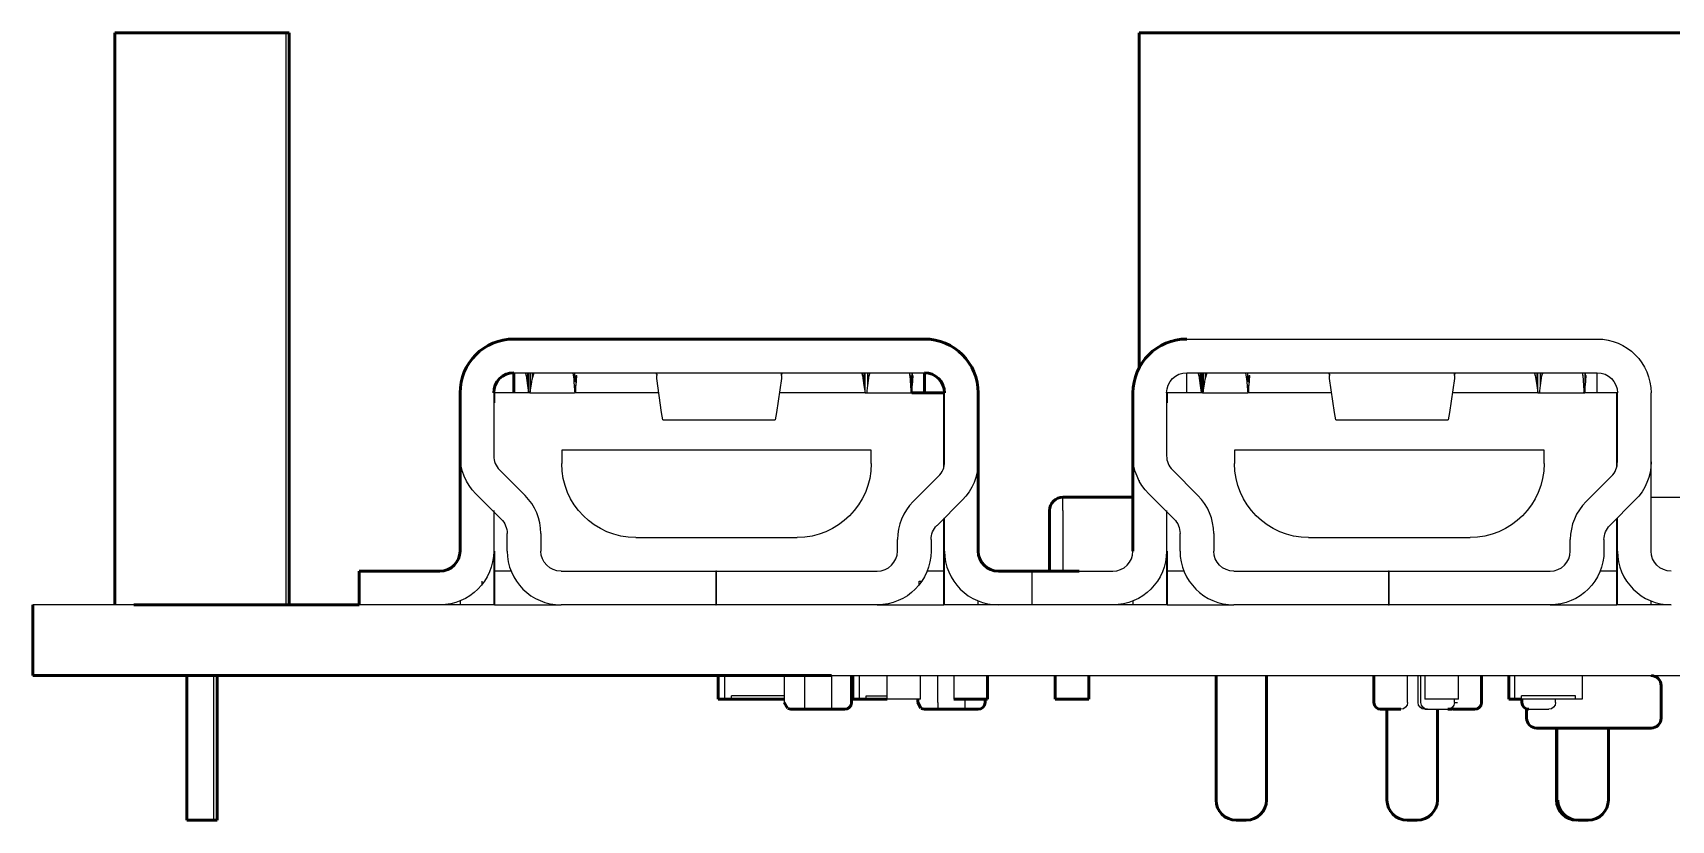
# Model space of a CAD drawing. Header units: millimetres. Extents: x 345 to 622, y 294 to 502.
# Drawn here: x 414.98 to 439.33, y 294.81 to 306.51 of the extents above; entities that cross this region are included whole.
import ezdxf

# ---------------------------------------------------------------- set-up
doc = ezdxf.new("R2010")
doc.units = ezdxf.units.MM
doc.layers.add('Make2D$可见线$场景轮廓线', color=18, linetype='Continuous', lineweight=50, true_color=0x000000)
doc.layers.add('Make2D$可见线$曲线', color=18, linetype='Continuous', true_color=0x000000)

msp = doc.modelspace()

# ---------------------------------------------------------------- linework, layer by layer
at = {"layer": 'Make2D$可见线$场景轮廓线', "color": 251, "true_color": 0x4b4b4b}
for p, q in [((416.196, 306.51), (418.736, 306.51)), ((416.196, 306.51), (416.196, 298.01)), ((418.736, 306.51), (418.786, 306.51)), ((418.786, 306.51), (418.786, 298.01)), ((431.416, 306.51), (447.156, 306.51)), ((431.416, 306.51), (431.416, 301.529)), ((417.266, 295.11), (417.266, 296.959)), ((417.716, 295.11), (417.716, 296.959)), ((432.561, 295.11), (432.561, 296.961)), ((433.311, 295.11), (433.311, 296.963)), ((435.101, 295.11), (435.101, 296.459)), ((435.851, 295.11), (435.851, 296.459)), ((437.621, 295.11), (437.621, 296.179)), ((438.391, 295.11), (438.391, 296.179)), ((417.266, 295.11), (417.266, 294.81)), ((417.266, 294.81), (417.266, 295.11)), ((417.716, 294.81), (417.716, 295.11)), ((417.666, 294.81), (417.266, 294.81)), ((417.716, 294.81), (417.666, 294.81)), ((433.011, 294.81), (432.861, 294.81)), ((435.551, 294.81), (435.401, 294.81)), ((438.091, 294.81), (437.941, 294.81))]:
    msp.add_line(p, q, dxfattribs=at)
at = {"layer": 'Make2D$可见线$场景轮廓线', "color": 254, "true_color": 0xcbd2ef}
for p, q in [((422.126, 301.96), (428.226, 301.96)), ((422.126, 301.16), (422.126, 301.46)), ((428.226, 301.16), (428.226, 301.46)), ((421.326, 301.16), (421.326, 300.226)), ((428.516, 301.16), (428.041, 301.16)), ((429.026, 300.134), (429.026, 301.16)), ((431.326, 301.16), (431.326, 300.226)), ((421.326, 300.226), (421.326, 298.81)), ((429.026, 298.81), (429.026, 300.131)), ((431.326, 300.226), (431.326, 298.81)), ((419.826, 298.01), (419.826, 298.51)), ((419.826, 298.51), (421.026, 298.51)), ((429.326, 298.51), (430.526, 298.51))]:
    msp.add_line(p, q, dxfattribs=at)
at = {"layer": 'Make2D$可见线$场景轮廓线', "color": 254, "true_color": 0xdcdcdc}
for p, q in [((430.286, 299.61), (431.328, 299.61)), ((430.086, 299.41), (430.086, 298.51))]:
    msp.add_line(p, q, dxfattribs=at)
at = {"layer": 'Make2D$可见线$场景轮廓线', "color": 96, "true_color": 0x008000}
for p, q in [((414.976, 296.959), (414.976, 298.01)), ((419.826, 298.01), (416.476, 298.01)), ((414.976, 296.959), (416.476, 296.959)), ((416.476, 296.959), (426.844, 296.959))]:
    msp.add_line(p, q, dxfattribs=at)
at = {"layer": 'Make2D$可见线$场景轮廓线', "color": 9, "true_color": 0xc0c0c0}
for p, q in [((429.15, 298.03), (429.15, 298.01)), ((425.161, 296.609), (425.161, 296.959)), ((427.161, 296.609), (427.161, 296.959)), ((429.162, 296.609), (429.162, 296.959)), ((430.17, 296.959), (430.17, 296.609)), ((430.67, 296.609), (430.67, 296.959)), ((436.91, 296.609), (436.91, 296.959)), ((425.261, 296.609), (425.161, 296.609)), ((425.361, 296.609), (425.261, 296.609)), ((426.147, 296.609), (425.361, 296.609)), ((427.261, 296.609), (427.161, 296.609)), ((427.361, 296.609), (427.261, 296.609)), ((427.671, 296.609), (427.361, 296.609)), ((429.162, 296.609), (428.662, 296.609)), ((430.67, 296.609), (430.17, 296.609)), ((436.999, 296.609), (436.91, 296.609)), ((437.101, 296.609), (437.001, 296.609))]:
    msp.add_line(p, q, dxfattribs=at)
at = {"layer": 'Make2D$可见线$场景轮廓线', "color": 7, "true_color": 0xfffff2}
for p, q in [((427.144, 296.559), (427.144, 296.959)), ((434.907, 296.559), (434.907, 296.959)), ((436.507, 296.559), (436.507, 296.959)), ((428.128, 296.609), (428.128, 296.559)), ((429.128, 296.559), (429.128, 296.609)), ((437.107, 296.559), (437.107, 296.609)), ((426.192, 296.473), (426.144, 296.559)), ((426.244, 296.459), (426.195, 296.471)), ((426.244, 296.459), (426.442, 296.459)), ((426.845, 296.459), (427.044, 296.459)), ((428.176, 296.473), (428.128, 296.559)), ((428.228, 296.459), (428.179, 296.471)), ((428.228, 296.459), (428.426, 296.459)), ((428.426, 296.459), (428.426, 296.459)), ((428.829, 296.459), (429.028, 296.459)), ((435.007, 296.459), (435.307, 296.459)), ((436.004, 296.459), (436.047, 296.459)), ((436.107, 296.459), (436.407, 296.459))]:
    msp.add_line(p, q, dxfattribs=at)
at = {"layer": 'Make2D$可见线$场景轮廓线', "color": 18, "true_color": 0x000000}
for p, q in [((439.176, 296.329), (439.176, 296.809)), ((437.176, 296.464), (437.176, 296.329)), ((437.326, 296.179), (437.676, 296.179)), ((438.676, 296.179), (437.676, 296.179)), ((438.676, 296.179), (439.026, 296.179))]:
    msp.add_line(p, q, dxfattribs=at)
at = {"layer": 'Make2D$可见线$场景轮廓线', "color": 40, "true_color": 0xffa61c}
for p, q in [((426.444, 296.46), (426.844, 296.46)), ((428.428, 296.46), (428.828, 296.46))]:
    msp.add_line(p, q, dxfattribs=at)
at = {"layer": 'Make2D$可见线$场景轮廓线', "color": 254, "true_color": 0xcbd2ef, "extrusion": (0, 0, -1)}
for centre, radius, start, end in [((-422.126, 301.16), 0.8, 360, 90), ((-428.226, 301.16), 0.8, 90, 180), ((-432.126, 301.16), 0.8, 0, 90), ((-422.126, 301.16), 0.3, 0, 90), ((-428.226, 301.16), 0.3, 90, 180), ((-429.326, 298.81), 0.3, 270, 0)]:
    msp.add_arc(centre, radius, start, end, dxfattribs=at)
at = {"layer": 'Make2D$可见线$场景轮廓线', "color": 254, "true_color": 0xdcdcdc, "extrusion": (0, 0, -1)}
msp.add_arc((-430.286, 299.41), 0.2, 0, 90, dxfattribs=at)
at = {"layer": 'Make2D$可见线$场景轮廓线', "color": 254, "true_color": 0xcbd2ef}
msp.add_arc((421.026, 298.81), 0.3, 270, 0, dxfattribs=at)
at = {"layer": 'Make2D$可见线$场景轮廓线', "color": 18, "true_color": 0x000000, "extrusion": (0, 0, -1)}
for centre, start, end in [((-439.026, 296.809), 90, 180), ((-437.326, 296.329), 270, 0), ((-439.026, 296.329), 180, 270)]:
    msp.add_arc(centre, 0.15, start, end, dxfattribs=at)
at = {"layer": 'Make2D$可见线$场景轮廓线', "color": 7, "true_color": 0xfffff2, "extrusion": (0, 0, -1)}
for centre, start, end in [((-427.044, 296.559), 180, 270), ((-429.028, 296.559), 180, 270), ((-435.007, 296.559), 270, 0), ((-436.047, 296.559), 250.1272, 270), ((-436.107, 296.559), 270, 305.8548), ((-436.407, 296.559), 180, 270), ((-437.207, 296.559), 270, 0)]:
    msp.add_arc(centre, 0.1, start, end, dxfattribs=at)
at = {"layer": 'Make2D$可见线$场景轮廓线', "color": 251, "true_color": 0x4b4b4b, "extrusion": (0, 0, -1)}
for centre, start, end in [((-432.861, 295.11), 270, 0), ((-433.011, 295.11), 180, 270), ((-435.401, 295.11), 270, 360), ((-435.551, 295.11), 180, 270), ((-437.921, 295.11), 270, 360), ((-437.941, 295.11), 270, 0), ((-438.091, 295.11), 180, 270)]:
    msp.add_arc(centre, 0.3, start, end, dxfattribs=at)
at = {"layer": 'Make2D$可见线$曲线', "color": 251, "true_color": 0x4b4b4b}
for p, q in [((416.196, 306.51), (418.736, 306.51)), ((416.196, 306.51), (416.196, 298.01)), ((418.736, 306.51), (418.786, 306.51)), ((418.786, 306.51), (418.786, 298.01)), ((431.416, 306.51), (447.156, 306.51)), ((431.416, 306.51), (431.416, 301.529)), ((417.266, 295.11), (417.266, 296.959)), ((417.716, 295.11), (417.716, 296.959)), ((432.561, 295.11), (432.561, 296.961)), ((433.311, 295.11), (433.311, 296.963)), ((435.101, 295.11), (435.101, 296.459)), ((435.851, 295.11), (435.851, 296.459)), ((437.621, 295.11), (437.621, 296.179)), ((438.391, 295.11), (438.391, 296.179)), ((417.266, 295.11), (417.266, 294.81)), ((417.266, 294.81), (417.266, 295.11)), ((417.716, 294.81), (417.716, 295.11)), ((417.666, 294.81), (417.266, 294.81)), ((417.716, 294.81), (417.666, 294.81)), ((433.011, 294.81), (432.861, 294.81)), ((435.551, 294.81), (435.401, 294.81)), ((438.091, 294.81), (437.941, 294.81))]:
    msp.add_line(p, q, dxfattribs=at)
at = {"layer": 'Make2D$可见线$曲线', "color": 251, "lineweight": -3, "true_color": 0x4b4b4b}
for p, q in [((418.736, 306.51), (418.736, 298.01)), ((431.416, 299.863), (431.416, 299.857)), ((417.666, 295.11), (417.666, 296.959)), ((437.641, 295.11), (437.641, 296.179)), ((417.666, 294.81), (417.666, 295.11))]:
    msp.add_line(p, q, dxfattribs=at)
at = {"layer": 'Make2D$可见线$曲线', "color": 254, "true_color": 0xcbd2ef}
for p, q in [((422.126, 301.96), (428.226, 301.96)), ((422.126, 301.16), (422.126, 301.46)), ((428.226, 301.16), (428.226, 301.46)), ((421.326, 301.16), (421.326, 300.226)), ((428.516, 301.16), (428.041, 301.16)), ((429.026, 300.134), (429.026, 301.16)), ((431.326, 301.16), (431.326, 300.226)), ((421.326, 300.226), (421.326, 298.81)), ((429.026, 298.81), (429.026, 300.131)), ((431.326, 300.226), (431.326, 298.81)), ((419.826, 298.01), (419.826, 298.51)), ((419.826, 298.51), (421.026, 298.51)), ((429.326, 298.51), (430.526, 298.51))]:
    msp.add_line(p, q, dxfattribs=at)
at = {"layer": 'Make2D$可见线$曲线', "color": 254, "lineweight": -3, "true_color": 0xcbd2ef}
for p, q in [((432.126, 301.96), (438.226, 301.96)), ((422.126, 301.46), (428.226, 301.46)), ((422.306, 301.42), (422.306, 301.455)), ((422.326, 301.46), (422.326, 301.267)), ((422.345, 301.16), (422.345, 301.46)), ((422.361, 301.46), (422.361, 301.16)), ((422.375, 301.201), (422.375, 301.46)), ((422.397, 301.46), (422.397, 301.361)), ((422.397, 301.361), (422.428, 301.459)), ((423.001, 301.457), (423.015, 301.361)), ((423.026, 301.46), (423.026, 301.326)), ((423.066, 301.449), (423.066, 301.46)), ((424.248, 301.439), (424.233, 301.46)), ((426.119, 301.46), (426.104, 301.439)), ((426.104, 301.439), (426.104, 301.46)), ((427.326, 301.46), (427.326, 301.267)), ((427.345, 301.16), (427.345, 301.46)), ((427.384, 301.267), (427.384, 301.46)), ((427.404, 301.46), (427.404, 301.42)), ((427.404, 301.42), (427.421, 301.46)), ((428.004, 301.458), (428.012, 301.42)), ((428.012, 301.42), (428.012, 301.458)), ((428.041, 301.46), (428.041, 301.16)), ((428.051, 301.267), (428.051, 301.46)), ((432.126, 301.46), (438.226, 301.46)), ((432.126, 301.16), (432.126, 301.46)), ((432.306, 301.42), (432.306, 301.455)), ((432.326, 301.46), (432.326, 301.267)), ((432.345, 301.16), (432.345, 301.46)), ((432.361, 301.46), (432.361, 301.166)), ((432.375, 301.201), (432.375, 301.46)), ((432.397, 301.46), (432.397, 301.361)), ((432.397, 301.361), (432.428, 301.459)), ((433.001, 301.457), (433.015, 301.361)), ((433.026, 301.46), (433.026, 301.326)), ((433.066, 301.449), (433.066, 301.46)), ((434.248, 301.439), (434.233, 301.46)), ((434.248, 301.46), (434.248, 301.447)), ((436.119, 301.46), (436.104, 301.439)), ((436.104, 301.439), (436.104, 301.46)), ((437.326, 301.46), (437.326, 301.267)), ((437.345, 301.16), (437.345, 301.46)), ((437.384, 301.267), (437.384, 301.46)), ((437.404, 301.46), (437.404, 301.42)), ((437.404, 301.42), (437.421, 301.46)), ((438.004, 301.458), (438.012, 301.42)), ((438.012, 301.42), (438.012, 301.458)), ((438.041, 301.46), (438.041, 301.16)), ((438.051, 301.267), (438.051, 301.46)), ((438.226, 301.16), (438.226, 301.46)), ((422.296, 301.449), (422.306, 301.42)), ((422.306, 301.42), (422.326, 301.267)), ((422.306, 301.42), (422.326, 301.42)), ((422.326, 301.267), (422.342, 301.163)), ((422.375, 301.201), (422.392, 301.326)), ((422.392, 301.326), (422.397, 301.361)), ((423.015, 301.361), (423.018, 301.326)), ((423.018, 301.326), (423.026, 301.201)), ((423.041, 301.273), (423.041, 301.16)), ((423.051, 301.267), (423.061, 301.42)), ((423.051, 301.267), (423.051, 301.42)), ((423.053, 301.42), (423.061, 301.42)), ((424.248, 301.373), (424.248, 301.42)), ((424.32, 300.867), (424.248, 301.373)), ((426.104, 301.373), (426.031, 300.867)), ((426.104, 301.42), (426.104, 301.373)), ((427.296, 301.449), (427.306, 301.42)), ((427.306, 301.42), (427.306, 301.449)), ((427.306, 301.42), (427.326, 301.267)), ((427.306, 301.42), (427.326, 301.42)), ((427.326, 301.267), (427.345, 301.16)), ((427.375, 301.189), (427.384, 301.267)), ((427.384, 301.267), (427.404, 301.42)), ((428.012, 301.42), (428.022, 301.267)), ((428.022, 301.42), (428.022, 301.267)), ((428.022, 301.267), (428.026, 301.189)), ((428.051, 301.267), (428.061, 301.42)), ((432.296, 301.449), (432.306, 301.42)), ((432.306, 301.42), (432.326, 301.267)), ((432.306, 301.42), (432.326, 301.42)), ((432.326, 301.267), (432.342, 301.163)), ((432.375, 301.201), (432.392, 301.326)), ((432.392, 301.326), (432.397, 301.361)), ((433.015, 301.361), (433.018, 301.326)), ((433.018, 301.326), (433.026, 301.201)), ((433.021, 301.267), (433.039, 301.267)), ((433.041, 301.273), (433.041, 301.16)), ((433.051, 301.267), (433.061, 301.42)), ((433.051, 301.267), (433.051, 301.42)), ((433.053, 301.42), (433.061, 301.42)), ((434.248, 301.373), (434.248, 301.42)), ((434.32, 300.867), (434.248, 301.373)), ((436.104, 301.373), (436.031, 300.867)), ((436.104, 301.42), (436.104, 301.373)), ((437.296, 301.449), (437.306, 301.42)), ((437.306, 301.42), (437.306, 301.449)), ((437.306, 301.42), (437.326, 301.267)), ((437.326, 301.267), (437.342, 301.163)), ((437.375, 301.189), (437.384, 301.267)), ((437.384, 301.267), (437.404, 301.42)), ((438.012, 301.42), (438.022, 301.267)), ((438.022, 301.267), (438.026, 301.189)), ((438.051, 301.42), (438.061, 301.42)), ((438.051, 301.267), (438.061, 301.42)), ((421.826, 301.16), (421.826, 300.226)), ((422.34, 301.16), (421.836, 301.16)), ((421.836, 301.16), (421.836, 301.01)), ((422.361, 301.16), (422.345, 301.16)), ((422.361, 301.16), (422.375, 301.185)), ((422.361, 301.16), (423.029, 301.16)), ((423.026, 301.185), (423.033, 301.16)), ((423.041, 301.16), (423.033, 301.16)), ((424.283, 301.16), (423.041, 301.16)), ((427.346, 301.16), (426.073, 301.16)), ((427.345, 301.16), (427.369, 301.16)), ((427.369, 301.16), (427.375, 301.169)), ((427.369, 301.16), (428.029, 301.16)), ((428.029, 301.16), (428.029, 301.17)), ((428.029, 301.16), (428.041, 301.16)), ((428.516, 300.061), (428.516, 301.16)), ((428.526, 300.134), (428.526, 301.16)), ((431.826, 301.16), (431.826, 300.226)), ((432.339, 301.16), (431.836, 301.16)), ((431.836, 301.16), (431.836, 301.01)), ((432.361, 301.16), (432.345, 301.16)), ((432.361, 301.16), (433.032, 301.16)), ((432.363, 301.161), (432.375, 301.185)), ((433.026, 301.185), (433.033, 301.16)), ((433.041, 301.16), (433.033, 301.16)), ((434.283, 301.16), (433.041, 301.16)), ((437.34, 301.16), (436.073, 301.16)), ((437.345, 301.16), (437.369, 301.16)), ((437.369, 301.16), (437.375, 301.169)), ((437.369, 301.16), (438.029, 301.16)), ((438.029, 301.16), (438.029, 301.17)), ((438.029, 301.16), (438.041, 301.16)), ((438.516, 301.16), (438.041, 301.16)), ((438.516, 300.061), (438.516, 301.16)), ((438.526, 300.134), (438.526, 301.16)), ((439.026, 300.134), (439.026, 301.16)), ((424.34, 300.76), (424.32, 300.867)), ((424.34, 300.76), (426.011, 300.76)), ((426.031, 300.867), (426.011, 300.76)), ((434.34, 300.76), (434.32, 300.867)), ((434.34, 300.76), (436.011, 300.76)), ((436.031, 300.867), (436.011, 300.76)), ((427.436, 300.31), (422.836, 300.31)), ((422.836, 300.31), (422.836, 300.11)), ((427.436, 300.11), (427.436, 300.31)), ((437.436, 300.31), (432.836, 300.31)), ((432.836, 300.31), (432.836, 300.11)), ((437.436, 300.11), (437.436, 300.31)), ((421.914, 300.014), (422.291, 299.636)), ((431.914, 300.014), (432.291, 299.636)), ((439.026, 298.81), (439.026, 300.131)), ((428.06, 299.544), (428.438, 299.922)), ((438.06, 299.544), (438.438, 299.922)), ((421.938, 299.283), (421.56, 299.66)), ((428.414, 299.191), (428.791, 299.569)), ((431.938, 299.283), (431.56, 299.66)), ((438.414, 299.191), (438.791, 299.569)), ((421.826, 299.41), (421.826, 298.81)), ((428.516, 298.51), (428.516, 299.293)), ((428.526, 298.81), (428.526, 299.303)), ((431.826, 299.41), (431.826, 298.81)), ((438.516, 298.51), (438.516, 299.293)), ((438.526, 298.81), (438.526, 299.303)), ((422.026, 298.81), (422.026, 299.071)), ((422.526, 299.071), (422.526, 298.81)), ((432.026, 298.81), (432.026, 299.071)), ((432.526, 299.071), (432.526, 298.81)), ((421.826, 298.81), (421.826, 298.01)), ((421.836, 298.81), (421.836, 298.51)), ((423.936, 299.01), (426.336, 299.01)), ((427.826, 298.81), (427.826, 298.979)), ((428.326, 298.979), (428.326, 298.81)), ((428.526, 298.01), (428.526, 298.81)), ((431.826, 298.81), (431.826, 298.01)), ((431.836, 298.81), (431.836, 298.51)), ((433.936, 299.01), (436.336, 299.01)), ((437.826, 298.81), (437.826, 298.979)), ((438.326, 298.979), (438.326, 298.81)), ((438.526, 298.01), (438.526, 298.81)), ((422.084, 298.51), (421.836, 298.51)), ((421.836, 298.51), (421.836, 298.01)), ((422.826, 298.51), (425.126, 298.51)), ((425.135, 298.51), (425.126, 298.51)), ((425.126, 298.51), (425.126, 298.01)), ((425.136, 298.51), (427.526, 298.51)), ((425.136, 298.01), (425.136, 298.51)), ((428.516, 298.51), (428.271, 298.51)), ((428.516, 298.01), (428.516, 298.51)), ((429.826, 298.01), (429.826, 298.51)), ((430.526, 298.51), (431.026, 298.51)), ((432.084, 298.51), (431.836, 298.51)), ((431.836, 298.51), (431.836, 298.01)), ((432.826, 298.51), (435.126, 298.51)), ((435.133, 298.51), (435.126, 298.51)), ((435.126, 298.51), (435.126, 298.01)), ((435.136, 298.01), (435.136, 298.51)), ((435.136, 298.51), (437.526, 298.51)), ((438.516, 298.51), (438.271, 298.51)), ((438.516, 298.01), (438.516, 298.51)), ((421.326, 298.072), (421.326, 298.01)), ((429.026, 298.01), (429.026, 298.069)), ((431.326, 298.072), (431.326, 298.01)), ((439.026, 298.01), (439.026, 298.069)), ((421.026, 298.01), (419.826, 298.01)), ((421.836, 298.01), (422.822, 298.01)), ((425.126, 298.01), (422.826, 298.01)), ((425.126, 298.01), (425.134, 298.01)), ((427.526, 298.01), (425.136, 298.01)), ((427.526, 298.01), (428.516, 298.01)), ((430.526, 298.01), (429.326, 298.01)), ((431.026, 298.01), (430.526, 298.01)), ((431.836, 298.01), (432.822, 298.01)), ((435.126, 298.01), (432.826, 298.01)), ((435.126, 298.01), (435.134, 298.01)), ((437.526, 298.01), (435.136, 298.01)), ((437.526, 298.01), (438.516, 298.01))]:
    msp.add_line(p, q, dxfattribs=at)
at = {"layer": 'Make2D$可见线$曲线', "color": 254, "true_color": 0xdcdcdc}
for p, q in [((430.286, 299.61), (431.328, 299.61)), ((430.086, 299.41), (430.086, 298.51))]:
    msp.add_line(p, q, dxfattribs=at)
at = {"layer": 'Make2D$可见线$曲线', "color": 254, "lineweight": -3, "true_color": 0xdcdcdc}
for p, q in [((430.286, 299.41), (430.286, 299.61)), ((439.027, 299.61), (443.061, 299.61)), ((430.286, 299.41), (430.286, 298.51))]:
    msp.add_line(p, q, dxfattribs=at)
at = {"layer": 'Make2D$可见线$曲线', "color": 9, "lineweight": -3, "true_color": 0xc0c0c0}
for p, q in [((421.65, 298.36), (421.65, 298.31)), ((428.15, 298.31), (428.15, 298.36)), ((428.15, 298.36), (428.187, 298.36)), ((425.261, 296.609), (425.261, 296.959)), ((427.261, 296.609), (427.261, 296.959)), ((427.67, 296.959), (427.67, 296.609)), ((428.17, 296.609), (428.17, 296.959)), ((428.662, 296.959), (428.662, 296.609)), ((435.662, 296.959), (435.662, 296.609)), ((436.162, 296.609), (436.162, 296.959)), ((437.001, 296.609), (437.001, 296.959)), ((438.001, 296.959), (438.001, 296.609)), ((426.144, 296.659), (425.361, 296.659)), ((425.361, 296.609), (425.361, 296.659)), ((427.361, 296.609), (427.361, 296.659)), ((427.361, 296.659), (427.672, 296.659)), ((428.17, 296.609), (427.67, 296.609)), ((436.162, 296.609), (435.662, 296.609)), ((437.901, 296.659), (437.101, 296.659)), ((437.101, 296.609), (437.101, 296.659)), ((437.901, 296.609), (437.101, 296.609)), ((437.901, 296.609), (437.901, 296.659)), ((438.001, 296.609), (437.901, 296.609))]:
    msp.add_line(p, q, dxfattribs=at)
at = {"layer": 'Make2D$可见线$曲线', "color": 96, "lineweight": -3, "true_color": 0x008000}
for p, q in [((416.476, 298.01), (414.976, 298.01)), ((421.833, 298.01), (421.026, 298.01)), ((429.328, 298.01), (428.516, 298.01)), ((431.836, 298.01), (431.026, 298.01)), ((439.324, 298.01), (438.516, 298.01)), ((426.847, 296.959), (428.828, 296.959)), ((428.831, 296.959), (466.816, 296.959))]:
    msp.add_line(p, q, dxfattribs=at)
at = {"layer": 'Make2D$可见线$曲线', "color": 96, "true_color": 0x008000}
for p, q in [((414.976, 296.959), (414.976, 298.01)), ((419.826, 298.01), (416.476, 298.01)), ((414.976, 296.959), (416.476, 296.959)), ((416.476, 296.959), (426.844, 296.959))]:
    msp.add_line(p, q, dxfattribs=at)
at = {"layer": 'Make2D$可见线$曲线', "color": 9, "true_color": 0xc0c0c0}
for p, q in [((429.15, 298.03), (429.15, 298.01)), ((425.161, 296.609), (425.161, 296.959)), ((427.161, 296.609), (427.161, 296.959)), ((429.162, 296.609), (429.162, 296.959)), ((430.17, 296.959), (430.17, 296.609)), ((430.67, 296.609), (430.67, 296.959)), ((436.91, 296.609), (436.91, 296.959)), ((425.261, 296.609), (425.161, 296.609)), ((425.361, 296.609), (425.261, 296.609)), ((426.147, 296.609), (425.361, 296.609)), ((427.261, 296.609), (427.161, 296.609)), ((427.361, 296.609), (427.261, 296.609)), ((427.671, 296.609), (427.361, 296.609)), ((429.162, 296.609), (428.662, 296.609)), ((430.67, 296.609), (430.17, 296.609)), ((436.999, 296.609), (436.91, 296.609)), ((437.101, 296.609), (437.001, 296.609))]:
    msp.add_line(p, q, dxfattribs=at)
at = {"layer": 'Make2D$可见线$曲线', "color": 7, "lineweight": -3, "true_color": 0xfffff2}
for p, q in [((426.144, 296.959), (426.144, 296.559)), ((426.845, 296.959), (426.845, 296.559)), ((435.407, 296.559), (435.407, 296.959)), ((435.564, 296.559), (435.564, 296.959)), ((435.604, 296.559), (435.604, 296.959)), ((436.007, 296.954), (436.007, 296.959)), ((428.829, 296.61), (428.829, 296.559)), ((436.104, 296.559), (436.104, 296.61)), ((437.607, 296.559), (437.607, 296.61)), ((426.845, 296.559), (426.845, 296.459)), ((428.829, 296.559), (428.829, 296.459)), ((435.664, 296.459), (435.705, 296.459)), ((435.704, 296.459), (436.004, 296.459)), ((436.1, 296.559), (436.147, 296.559)), ((437.207, 296.459), (437.507, 296.459))]:
    msp.add_line(p, q, dxfattribs=at)
at = {"layer": 'Make2D$可见线$曲线', "color": 40, "lineweight": -3, "true_color": 0xffa61c}
for p, q in [((426.444, 296.957), (426.45, 296.957)), ((426.444, 296.957), (426.444, 296.559)), ((428.428, 296.559), (428.428, 296.957)), ((426.444, 296.559), (426.444, 296.46)), ((428.428, 296.559), (428.428, 296.46))]:
    msp.add_line(p, q, dxfattribs=at)
at = {"layer": 'Make2D$可见线$曲线', "color": 7, "true_color": 0xfffff2}
for p, q in [((427.144, 296.559), (427.144, 296.959)), ((434.907, 296.559), (434.907, 296.959)), ((436.507, 296.559), (436.507, 296.959)), ((428.128, 296.609), (428.128, 296.559)), ((429.128, 296.559), (429.128, 296.609)), ((437.107, 296.559), (437.107, 296.609)), ((426.192, 296.473), (426.144, 296.559)), ((426.244, 296.459), (426.195, 296.471)), ((426.244, 296.459), (426.442, 296.459)), ((426.845, 296.459), (427.044, 296.459)), ((428.176, 296.473), (428.128, 296.559)), ((428.228, 296.459), (428.179, 296.471)), ((428.228, 296.459), (428.426, 296.459)), ((428.426, 296.459), (428.426, 296.459)), ((428.829, 296.459), (429.028, 296.459)), ((435.007, 296.459), (435.307, 296.459)), ((436.004, 296.459), (436.047, 296.459)), ((436.107, 296.459), (436.407, 296.459))]:
    msp.add_line(p, q, dxfattribs=at)
at = {"layer": 'Make2D$可见线$曲线', "color": 18, "true_color": 0x000000}
for p, q in [((439.176, 296.329), (439.176, 296.809)), ((437.176, 296.464), (437.176, 296.329)), ((437.326, 296.179), (437.676, 296.179)), ((438.676, 296.179), (437.676, 296.179)), ((438.676, 296.179), (439.026, 296.179))]:
    msp.add_line(p, q, dxfattribs=at)
at = {"layer": 'Make2D$可见线$曲线', "color": 40, "true_color": 0xffa61c}
for p, q in [((426.444, 296.46), (426.844, 296.46)), ((428.428, 296.46), (428.828, 296.46))]:
    msp.add_line(p, q, dxfattribs=at)
at = {"layer": 'Make2D$可见线$曲线', "color": 254, "true_color": 0xcbd2ef, "extrusion": (0, 0, -1)}
for centre, radius, start, end in [((-422.126, 301.16), 0.8, 360, 90), ((-428.226, 301.16), 0.8, 90, 180), ((-432.126, 301.16), 0.8, 0, 90), ((-422.126, 301.16), 0.3, 0, 90), ((-428.226, 301.16), 0.3, 90, 180), ((-429.326, 298.81), 0.3, 270, 0)]:
    msp.add_arc(centre, radius, start, end, dxfattribs=at)
at = {"layer": 'Make2D$可见线$曲线', "color": 254, "lineweight": -3, "true_color": 0xcbd2ef, "extrusion": (0, 0, -1)}
for centre, radius, start, end in [((-438.226, 301.16), 0.8, 90, 180), ((-432.126, 301.16), 0.3, 0, 90), ((-438.226, 301.16), 0.3, 90, 180), ((-141071.222, 301.379), 140645.119, 0.00001683, 0.0000246), ((-141056.363, 301.379), 140620.259, 0.00001682, 0.0000246), ((81460.414, 301.254), 81883.441, 180.00003751, 180.00004865), ((38387.953, 301.211), 38815.979, 180.000033, 180.0000625), ((81438.355, 301.254), 81871.381, 180.0000375, 180.00004865), ((38377.953, 301.211), 38815.979, 180.000033, 180.0000625), ((-422.126, 300.226), 0.8, 315, 360), ((-423.936, 300.11), 1.1, 270, 0), ((-426.336, 300.11), 1.1, 180, 270), ((-428.226, 300.134), 0.8, 180, 225), ((-432.126, 300.226), 0.8, 315, 360), ((-433.936, 300.11), 1.1, 270, 0), ((-436.336, 300.11), 1.1, 180, 270), ((-438.226, 300.134), 0.8, 180, 225), ((-421.726, 299.071), 0.3, 135, 180), ((-431.726, 299.071), 0.3, 135, 180), ((-428.626, 298.979), 0.3, 0, 45), ((-438.626, 298.979), 0.3, 0, 45), ((-421.026, 298.81), 0.8, 180, 270), ((-422.826, 298.81), 0.3, 270, 0), ((-427.526, 298.81), 0.8, 180, 270), ((-431.026, 298.81), 0.8, 180, 270), ((-432.826, 298.81), 0.3, 270, 0), ((-437.526, 298.81), 0.8, 180, 270), ((-439.326, 298.81), 0.3, 270, 0)]:
    msp.add_arc(centre, radius, start, end, dxfattribs=at)
at = {"layer": 'Make2D$可见线$曲线', "color": 254, "lineweight": -3, "true_color": 0xcbd2ef}
for centre, radius, start, end in [((141094.267, 301.379), 140670.019, 179.9999754, 179.99998317), ((141079.398, 301.379), 140645.151, 179.9999754, 179.99998317), ((-81455.404, 301.254), 81877.778, 359.99995135, 359.9999625), ((-38387.6, 301.211), 38814.974, 359.9999375, 359.999967), ((-81433.345, 301.254), 81865.72, 359.99995135, 359.9999625), ((-38379.355, 301.211), 38816.73, 359.9999375, 359.999967), ((422.126, 300.226), 0.3, 180, 225), ((428.226, 300.134), 0.3, 315, 360), ((432.126, 300.226), 0.3, 180, 225), ((438.226, 300.134), 0.3, 315, 360), ((421.726, 299.071), 0.8, 0, 45), ((428.626, 298.979), 0.8, 135, 180), ((431.726, 299.071), 0.8, 0, 45), ((438.626, 298.979), 0.8, 135, 180), ((422.826, 298.81), 0.8, 180, 270), ((427.526, 298.81), 0.3, 270, 360), ((429.326, 298.81), 0.8, 180, 270), ((431.026, 298.81), 0.3, 270, 360), ((432.826, 298.81), 0.8, 180, 270), ((437.526, 298.81), 0.3, 270, 0), ((439.326, 298.81), 0.8, 180, 270)]:
    msp.add_arc(centre, radius, start, end, dxfattribs=at)
at = {"layer": 'Make2D$可见线$曲线', "color": 254, "true_color": 0xdcdcdc, "extrusion": (0, 0, -1)}
msp.add_arc((-430.286, 299.41), 0.2, 0, 90, dxfattribs=at)
at = {"layer": 'Make2D$可见线$曲线', "color": 254, "true_color": 0xcbd2ef}
msp.add_arc((421.026, 298.81), 0.3, 270, 0, dxfattribs=at)
at = {"layer": 'Make2D$可见线$曲线', "color": 18, "true_color": 0x000000, "extrusion": (0, 0, -1)}
for centre, start, end in [((-439.026, 296.809), 90, 180), ((-437.326, 296.329), 270, 0), ((-439.026, 296.329), 180, 270)]:
    msp.add_arc(centre, 0.15, start, end, dxfattribs=at)
at = {"layer": 'Make2D$可见线$曲线', "color": 7, "true_color": 0xfffff2, "extrusion": (0, 0, -1)}
for centre, start, end in [((-427.044, 296.559), 180, 270), ((-429.028, 296.559), 180, 270), ((-435.007, 296.559), 270, 0), ((-436.047, 296.559), 250.1272, 270), ((-436.107, 296.559), 270, 305.8548), ((-436.407, 296.559), 180, 270), ((-437.207, 296.559), 270, 0)]:
    msp.add_arc(centre, 0.1, start, end, dxfattribs=at)
at = {"layer": 'Make2D$可见线$曲线', "color": 7, "lineweight": -3, "true_color": 0xfffff2, "extrusion": (0, 0, -1)}
for centre, start, end in [((-435.307, 296.559), 180, 270), ((-435.664, 296.559), 270, 360), ((-435.704, 296.559), 270, 360), ((-436.004, 296.559), 180, 270), ((-437.507, 296.559), 180, 270)]:
    msp.add_arc(centre, 0.1, start, end, dxfattribs=at)
at = {"layer": 'Make2D$可见线$曲线', "color": 251, "true_color": 0x4b4b4b, "extrusion": (0, 0, -1)}
for centre, start, end in [((-432.861, 295.11), 270, 0), ((-433.011, 295.11), 180, 270), ((-435.401, 295.11), 270, 360), ((-435.551, 295.11), 180, 270), ((-437.921, 295.11), 270, 360), ((-437.941, 295.11), 270, 0), ((-438.091, 295.11), 180, 270)]:
    msp.add_arc(centre, 0.3, start, end, dxfattribs=at)

doc.saveas('drawing.dxf')
